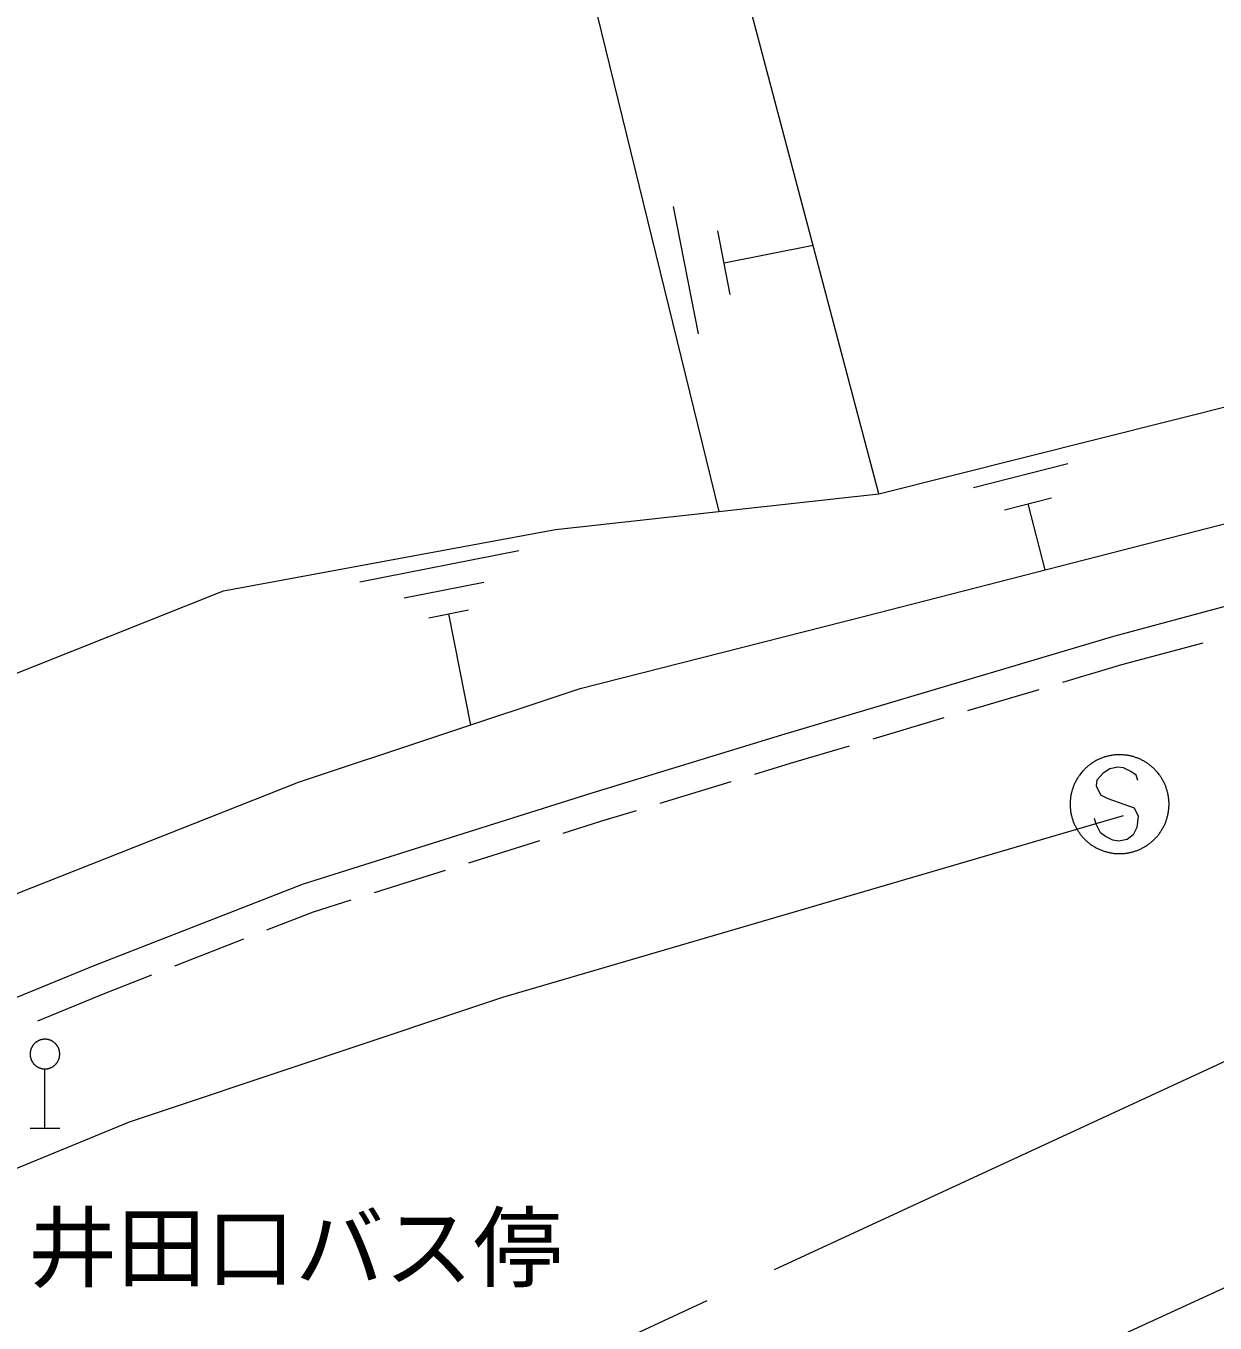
# Model space of a CAD drawing. Units: millimetres, scale not verified. Extents: x 40000 to 680000, y 20000 to 380000.
# Drawn here: x 98604 to 122652, y 292212 to 318442 of the extents above; entities that cross this region are included whole.
import ezdxf
from ezdxf.enums import TextEntityAlignment as Align

# ---------------------------------------------------------------- set-up
doc = ezdxf.new("R2010")
doc.units = ezdxf.units.MM
doc.header["$LTSCALE"] = 1000
doc.linetypes.add('CHAIN', pattern=[18.5, 12, -1.5, 3.5, -1.5])
for name, color, linetype, lineweight in [('M-BMK', 2, 'CHAIN', 13), ('M-STR-STRC', 7, 'Continuous', 13), ('M-WORK', 1, 'Continuous', 13)]:
    doc.layers.add(name, color=color, linetype=linetype, lineweight=lineweight)
doc.styles.add('ＭＳ ゴシック', font='')
doc.styles.get('ＭＳ ゴシック').set_extended_font_data('MS Gothic')

msp = doc.modelspace()

# ---------------------------------------------------------------- linework, layer by layer
at = {"layer": 'M-BMK'}
msp.add_line((96953, 285529), (130640, 301113), dxfattribs=at)
at = {"layer": 'M-STR-STRC'}
for p, q in [((120392, 303329), (120263, 303190)), ((120523, 303422), (120392, 303329)), ((120688, 303456), (120523, 303422)), ((120804, 303440), (120688, 303456)), ((120949, 303367), (120804, 303440)), ((121059, 303293), (120949, 303367)), ((121093, 303181), (121059, 303293)), ((120263, 303190), (120247, 303077)), ((120247, 303077), (120333, 302895)), ((120333, 302895), (120484, 302821)), ((120484, 302821), (121017, 302633)), ((121017, 302633), (121097, 302461)), ((121097, 302461), (121068, 302233)), ((120251, 302302), (120211, 302412)), ((120335, 302124), (120251, 302302)), ((121068, 302233), (120997, 302084)), ((120438, 302051), (120335, 302124)), ((120584, 301976), (120438, 302051)), ((120705, 301959), (120584, 301976)), ((120872, 301988), (120705, 301959)), ((120997, 302084), (120872, 301988))]:
    msp.add_line(p, q, dxfattribs=at)
msp.add_lwpolyline([(121721, 302704), (121721, 302722), (121721, 302739), (121720, 302757), (121719, 302774), (121717, 302792), (121716, 302809), (121714, 302827), (121711, 302844), (121709, 302861), (121706, 302879), (121703, 302896), (121699, 302913), (121695, 302930), (121691, 302947), (121687, 302964), (121682, 302981), (121677, 302998), (121672, 303014), (121666, 303031), (121661, 303047), (121654, 303064), (121648, 303080), (121641, 303096), (121634, 303112), (121627, 303128), (121619, 303144), (121612, 303160), (121603, 303175), (121595, 303191), (121586, 303206), (121578, 303221), (121568, 303236), (121559, 303250), (121549, 303265), (121539, 303279), (121529, 303294), (121519, 303308), (121508, 303322), (121497, 303335), (121486, 303349), (121475, 303362), (121463, 303375), (121451, 303388), (121439, 303401), (121427, 303413), (121414, 303425), (121402, 303437), (121389, 303449), (121375, 303461), (121362, 303472), (121349, 303483), (121335, 303494), (121321, 303505), (121307, 303515), (121293, 303525), (121278, 303535), (121264, 303545), (121249, 303554), (121234, 303563), (121219, 303572), (121203, 303581), (121188, 303589), (121172, 303597), (121157, 303605), (121141, 303612), (121125, 303619), (121109, 303626), (121093, 303633), (121076, 303639), (121060, 303645), (121043, 303651), (121027, 303657), (121010, 303662), (120993, 303667), (120976, 303671), (120960, 303676), (120942, 303680), (120925, 303683), (120908, 303687), (120891, 303690), (120874, 303693), (120856, 303695), (120839, 303698), (120822, 303699), (120804, 303701), (120787, 303702), (120769, 303703), (120752, 303704), (120734, 303704), (120717, 303704), (120699, 303704), (120682, 303704), (120664, 303703), (120647, 303702), (120629, 303700), (120612, 303698), (120595, 303696), (120577, 303694), (120560, 303691), (120543, 303688), (120526, 303685), (120508, 303682), (120491, 303678), (120474, 303674), (120457, 303669), (120441, 303664), (120424, 303659), (120407, 303654), (120391, 303648), (120374, 303642), (120358, 303636), (120342, 303630), (120325, 303623), (120309, 303616), (120294, 303608), (120278, 303601), (120262, 303593), (120247, 303585), (120231, 303576), (120216, 303568), (120201, 303559), (120186, 303549), (120172, 303540), (120157, 303530), (120143, 303520), (120128, 303510), (120114, 303499), (120101, 303489), (120087, 303478), (120074, 303466), (120060, 303455), (120047, 303443), (120034, 303431), (120022, 303419), (120009, 303407), (119997, 303394), (119985, 303382), (119974, 303369), (119962, 303355), (119951, 303342), (119940, 303328), (119929, 303315), (119918, 303301), (119908, 303287), (119898, 303272), (119888, 303258), (119879, 303243), (119869, 303228), (119860, 303213), (119852, 303198), (119843, 303183), (119835, 303167), (119827, 303152), (119819, 303136), (119812, 303120), (119805, 303104), (119798, 303088), (119791, 303072), (119785, 303056), (119779, 303039), (119773, 303023), (119768, 303006), (119763, 302989), (119758, 302972), (119753, 302956), (119749, 302939), (119745, 302922), (119741, 302904), (119738, 302887), (119735, 302870), (119732, 302853), (119730, 302835), (119728, 302818), (119726, 302801), (119724, 302783), (119723, 302766), (119722, 302748), (119722, 302731), (119721, 302713), (119721, 302696), (119722, 302678), (119722, 302661), (119723, 302643), (119724, 302626), (119726, 302608), (119728, 302591), (119730, 302574), (119732, 302556), (119735, 302539), (119738, 302522), (119741, 302505), (119745, 302487), (119749, 302470), (119753, 302453), (119758, 302437), (119763, 302420), (119768, 302403), (119773, 302386), (119779, 302370), (119785, 302353), (119791, 302337), (119798, 302321), (119805, 302305), (119812, 302289), (119819, 302273), (119827, 302257), (119835, 302242), (119843, 302226), (119852, 302211), (119860, 302196), (119869, 302181), (119879, 302166), (119888, 302151), (119898, 302137), (119908, 302122), (119918, 302108), (119929, 302094), (119940, 302080), (119951, 302067), (119962, 302054), (119974, 302040), (119985, 302027), (119997, 302015), (120009, 302002), (120022, 301990), (120034, 301978), (120047, 301966), (120060, 301954), (120074, 301943), (120087, 301931), (120101, 301920), (120114, 301910), (120128, 301899), (120143, 301889), (120157, 301879), (120172, 301869), (120186, 301860), (120201, 301850), (120216, 301841), (120231, 301833), (120247, 301824), (120262, 301816), (120278, 301808), (120294, 301801), (120309, 301793), (120325, 301786), (120342, 301779), (120358, 301773), (120374, 301767), (120391, 301761), (120407, 301755), (120424, 301750), (120441, 301745), (120457, 301740), (120474, 301735), (120491, 301731), (120508, 301727), (120526, 301724), (120543, 301721), (120560, 301718), (120577, 301715), (120595, 301713), (120612, 301710), (120629, 301709), (120647, 301707), (120664, 301706), (120682, 301705), (120699, 301705), (120717, 301704), (120734, 301705), (120752, 301705), (120769, 301706), (120787, 301707), (120804, 301708), (120822, 301710), (120839, 301711), (120856, 301714), (120874, 301716), (120891, 301719), (120908, 301722), (120925, 301726), (120942, 301729), (120960, 301733), (120976, 301738), (120993, 301742), (121010, 301747), (121027, 301752), (121043, 301758), (121060, 301764), (121076, 301770), (121093, 301776), (121109, 301783), (121125, 301790), (121141, 301797), (121157, 301804), (121172, 301812), (121188, 301820), (121203, 301828), (121219, 301837), (121234, 301846), (121249, 301855), (121264, 301864), (121278, 301874), (121293, 301884), (121307, 301894), (121321, 301904), (121335, 301915), (121349, 301926), (121362, 301937), (121375, 301948), (121389, 301960), (121402, 301972), (121414, 301984), (121427, 301996), (121439, 302008), (121451, 302021), (121463, 302034), (121475, 302047), (121486, 302060), (121497, 302074), (121508, 302087), (121519, 302101), (121529, 302115), (121539, 302130), (121549, 302144), (121559, 302158), (121568, 302173), (121578, 302188), (121586, 302203), (121595, 302218), (121603, 302234), (121612, 302249), (121619, 302265), (121627, 302281), (121634, 302297), (121641, 302313), (121648, 302329), (121654, 302345), (121661, 302362), (121666, 302378), (121672, 302395), (121677, 302411), (121682, 302428), (121687, 302445), (121691, 302462), (121695, 302479), (121699, 302496), (121703, 302513), (121706, 302530), (121709, 302548), (121711, 302565), (121714, 302582), (121716, 302600), (121717, 302617), (121719, 302635), (121720, 302652), (121721, 302669), (121721, 302687)], close=True, dxfattribs=at)
at = {"layer": 'M-WORK'}
for p, q in [((108955, 323569), (112616, 308622)), ((115855, 308979), (112018, 323463)), ((112203, 312219), (111701, 314790)), ((112849, 313013), (112598, 314298)), ((112723, 313655), (114523, 314007)), ((115855, 308979), (125219, 311336)), ((117767, 309106), (119676, 309596)), ((109314, 308259), (115855, 308979)), ((115569, 306506), (124675, 308846)), ((118392, 308656), (119346, 308901)), ((118869, 308778), (119212, 307442)), ((120603, 306103), (130167, 308687)), ((102601, 307020), (109314, 308259)), ((105357, 307204), (108572, 307833)), ((106255, 306879), (107863, 307194)), ((83819, 299548), (102601, 307020)), ((106751, 306476), (107555, 306633)), ((107153, 306554), (107593, 304304)), ((109814, 305041), (115569, 306506)), ((113889, 304105), (120603, 306103)), ((120767, 305526), (122411, 305970)), ((119571, 305170), (120767, 305526)), ((104113, 303149), (109814, 305041)), ((117654, 304600), (119092, 305027)), ((115737, 304029), (117175, 304457)), ((110053, 302933), (113889, 304105)), ((114063, 303531), (115258, 303886)), ((113342, 303311), (114063, 303531)), ((98119, 300778), (104113, 303149)), ((111430, 302726), (112864, 303164)), ((104219, 301095), (110053, 302933)), ((108251, 298800), (120799, 302477)), ((110231, 302360), (110951, 302580)), ((109471, 302120), (110231, 302360)), ((107563, 301519), (108994, 301970)), ((105656, 300918), (107086, 301369)), ((99983, 299443), (104219, 301095)), ((104418, 300528), (105179, 300768)), ((103477, 300161), (104418, 300528)), ((101613, 299435), (103011, 299980)), ((94921, 297365), (99983, 299443)), ((100206, 298886), (101148, 299253)), ((98842, 298326), (100206, 298886)), ((100699, 296283), (108251, 298800)), ((98988, 296151), (98988, 297351)), ((94105, 293565), (100699, 296283)), ((98688, 296151), (99288, 296151)), ((100779, 282805), (123657, 293302))]:
    msp.add_line(p, q, dxfattribs=at)
msp.add_lwpolyline([(99288, 297651), (99288, 297657), (99288, 297662), (99288, 297667), (99287, 297672), (99287, 297677), (99286, 297683), (99286, 297688), (99285, 297693), (99284, 297698), (99283, 297704), (99282, 297709), (99281, 297714), (99280, 297719), (99279, 297724), (99278, 297729), (99276, 297734), (99275, 297739), (99273, 297744), (99272, 297749), (99270, 297754), (99268, 297759), (99266, 297764), (99264, 297769), (99262, 297774), (99260, 297778), (99257, 297783), (99255, 297788), (99253, 297792), (99250, 297797), (99248, 297802), (99245, 297806), (99242, 297811), (99239, 297815), (99236, 297819), (99233, 297824), (99230, 297828), (99227, 297832), (99224, 297836), (99221, 297841), (99217, 297845), (99214, 297849), (99211, 297852), (99207, 297856), (99203, 297860), (99200, 297864), (99196, 297868), (99192, 297871), (99188, 297875), (99184, 297878), (99180, 297882), (99176, 297885), (99172, 297888), (99168, 297891), (99164, 297894), (99159, 297897), (99155, 297900), (99151, 297903), (99146, 297906), (99142, 297909), (99137, 297912), (99133, 297914), (99128, 297917), (99123, 297919), (99119, 297921), (99114, 297924), (99109, 297926), (99104, 297928), (99099, 297930), (99095, 297932), (99090, 297934), (99085, 297935), (99080, 297937), (99075, 297938), (99070, 297940), (99065, 297941), (99059, 297943), (99054, 297944), (99049, 297945), (99044, 297946), (99039, 297947), (99034, 297948), (99029, 297949), (99023, 297949), (99018, 297950), (99013, 297950), (99008, 297951), (99002, 297951), (98997, 297951), (98992, 297951), (98987, 297951), (98981, 297951), (98976, 297951), (98971, 297951), (98966, 297950), (98960, 297950), (98955, 297949), (98950, 297949), (98945, 297948), (98940, 297947), (98934, 297946), (98929, 297945), (98924, 297944), (98919, 297943), (98914, 297942), (98909, 297941), (98904, 297939), (98899, 297938), (98894, 297936), (98889, 297934), (98884, 297933), (98879, 297931), (98874, 297929), (98869, 297927), (98864, 297925), (98860, 297922), (98855, 297920), (98850, 297918), (98846, 297915), (98841, 297913), (98836, 297910), (98832, 297908), (98828, 297905), (98823, 297902), (98819, 297899), (98814, 297896), (98810, 297893), (98806, 297890), (98802, 297887), (98798, 297883), (98794, 297880), (98790, 297876), (98786, 297873), (98782, 297869), (98778, 297866), (98774, 297862), (98771, 297858), (98767, 297854), (98764, 297851), (98760, 297847), (98757, 297843), (98754, 297838), (98750, 297834), (98747, 297830), (98744, 297826), (98741, 297822), (98738, 297817), (98735, 297813), (98732, 297808), (98730, 297804), (98727, 297799), (98725, 297795), (98722, 297790), (98720, 297785), (98717, 297781), (98715, 297776), (98713, 297771), (98711, 297766), (98709, 297762), (98707, 297757), (98705, 297752), (98704, 297747), (98702, 297742), (98700, 297737), (98699, 297732), (98698, 297727), (98696, 297721), (98695, 297716), (98694, 297711), (98693, 297706), (98692, 297701), (98691, 297696), (98691, 297691), (98690, 297685), (98689, 297680), (98689, 297675), (98689, 297670), (98688, 297664), (98688, 297659), (98688, 297654), (98688, 297649), (98688, 297643), (98688, 297638), (98689, 297633), (98689, 297628), (98689, 297622), (98690, 297617), (98691, 297612), (98691, 297607), (98692, 297602), (98693, 297596), (98694, 297591), (98695, 297586), (98696, 297581), (98698, 297576), (98699, 297571), (98700, 297566), (98702, 297561), (98704, 297556), (98705, 297551), (98707, 297546), (98709, 297541), (98711, 297536), (98713, 297531), (98715, 297527), (98717, 297522), (98720, 297517), (98722, 297512), (98725, 297508), (98727, 297503), (98730, 297499), (98732, 297494), (98735, 297490), (98738, 297485), (98741, 297481), (98744, 297477), (98747, 297472), (98750, 297468), (98754, 297464), (98757, 297460), (98760, 297456), (98764, 297452), (98767, 297448), (98771, 297444), (98774, 297441), (98778, 297437), (98782, 297433), (98786, 297430), (98790, 297426), (98794, 297423), (98798, 297419), (98802, 297416), (98806, 297413), (98810, 297410), (98814, 297407), (98819, 297404), (98823, 297401), (98828, 297398), (98832, 297395), (98836, 297392), (98841, 297390), (98846, 297387), (98850, 297385), (98855, 297382), (98860, 297380), (98864, 297378), (98869, 297376), (98874, 297374), (98879, 297372), (98884, 297370), (98889, 297368), (98894, 297366), (98899, 297365), (98904, 297363), (98909, 297362), (98914, 297361), (98919, 297359), (98924, 297358), (98929, 297357), (98934, 297356), (98940, 297355), (98945, 297354), (98950, 297354), (98955, 297353), (98960, 297353), (98966, 297352), (98971, 297352), (98976, 297352), (98981, 297351), (98987, 297351), (98992, 297351), (98997, 297351), (99002, 297352), (99008, 297352), (99013, 297352), (99018, 297353), (99023, 297353), (99029, 297354), (99034, 297355), (99039, 297356), (99044, 297357), (99049, 297358), (99054, 297359), (99059, 297360), (99065, 297361), (99070, 297363), (99075, 297364), (99080, 297366), (99085, 297367), (99090, 297369), (99095, 297371), (99099, 297373), (99104, 297375), (99109, 297377), (99114, 297379), (99119, 297381), (99123, 297384), (99128, 297386), (99133, 297388), (99137, 297391), (99142, 297394), (99146, 297396), (99151, 297399), (99155, 297402), (99159, 297405), (99164, 297408), (99168, 297411), (99172, 297414), (99176, 297418), (99180, 297421), (99184, 297424), (99188, 297428), (99192, 297431), (99196, 297435), (99200, 297439), (99203, 297442), (99207, 297446), (99211, 297450), (99214, 297454), (99217, 297458), (99221, 297462), (99224, 297466), (99227, 297470), (99230, 297475), (99233, 297479), (99236, 297483), (99239, 297487), (99242, 297492), (99245, 297496), (99248, 297501), (99250, 297505), (99253, 297510), (99255, 297515), (99257, 297519), (99260, 297524), (99262, 297529), (99264, 297534), (99266, 297539), (99268, 297543), (99270, 297548), (99272, 297553), (99273, 297558), (99275, 297563), (99276, 297568), (99278, 297573), (99279, 297578), (99280, 297584), (99281, 297589), (99282, 297594), (99283, 297599), (99284, 297604), (99285, 297609), (99286, 297615), (99286, 297620), (99287, 297625), (99287, 297630), (99288, 297636), (99288, 297641), (99288, 297646)], close=True, dxfattribs=at)

# ---------------------------------------------------------------- texts
at = {"layer": 'M-WORK', "style": 'ＭＳ ゴシック'}
msp.add_text('井田口バス停', height=1320, dxfattribs=at).set_placement((98646, 293741), align=Align.MIDDLE_LEFT)

doc.saveas('drawing.dxf')
